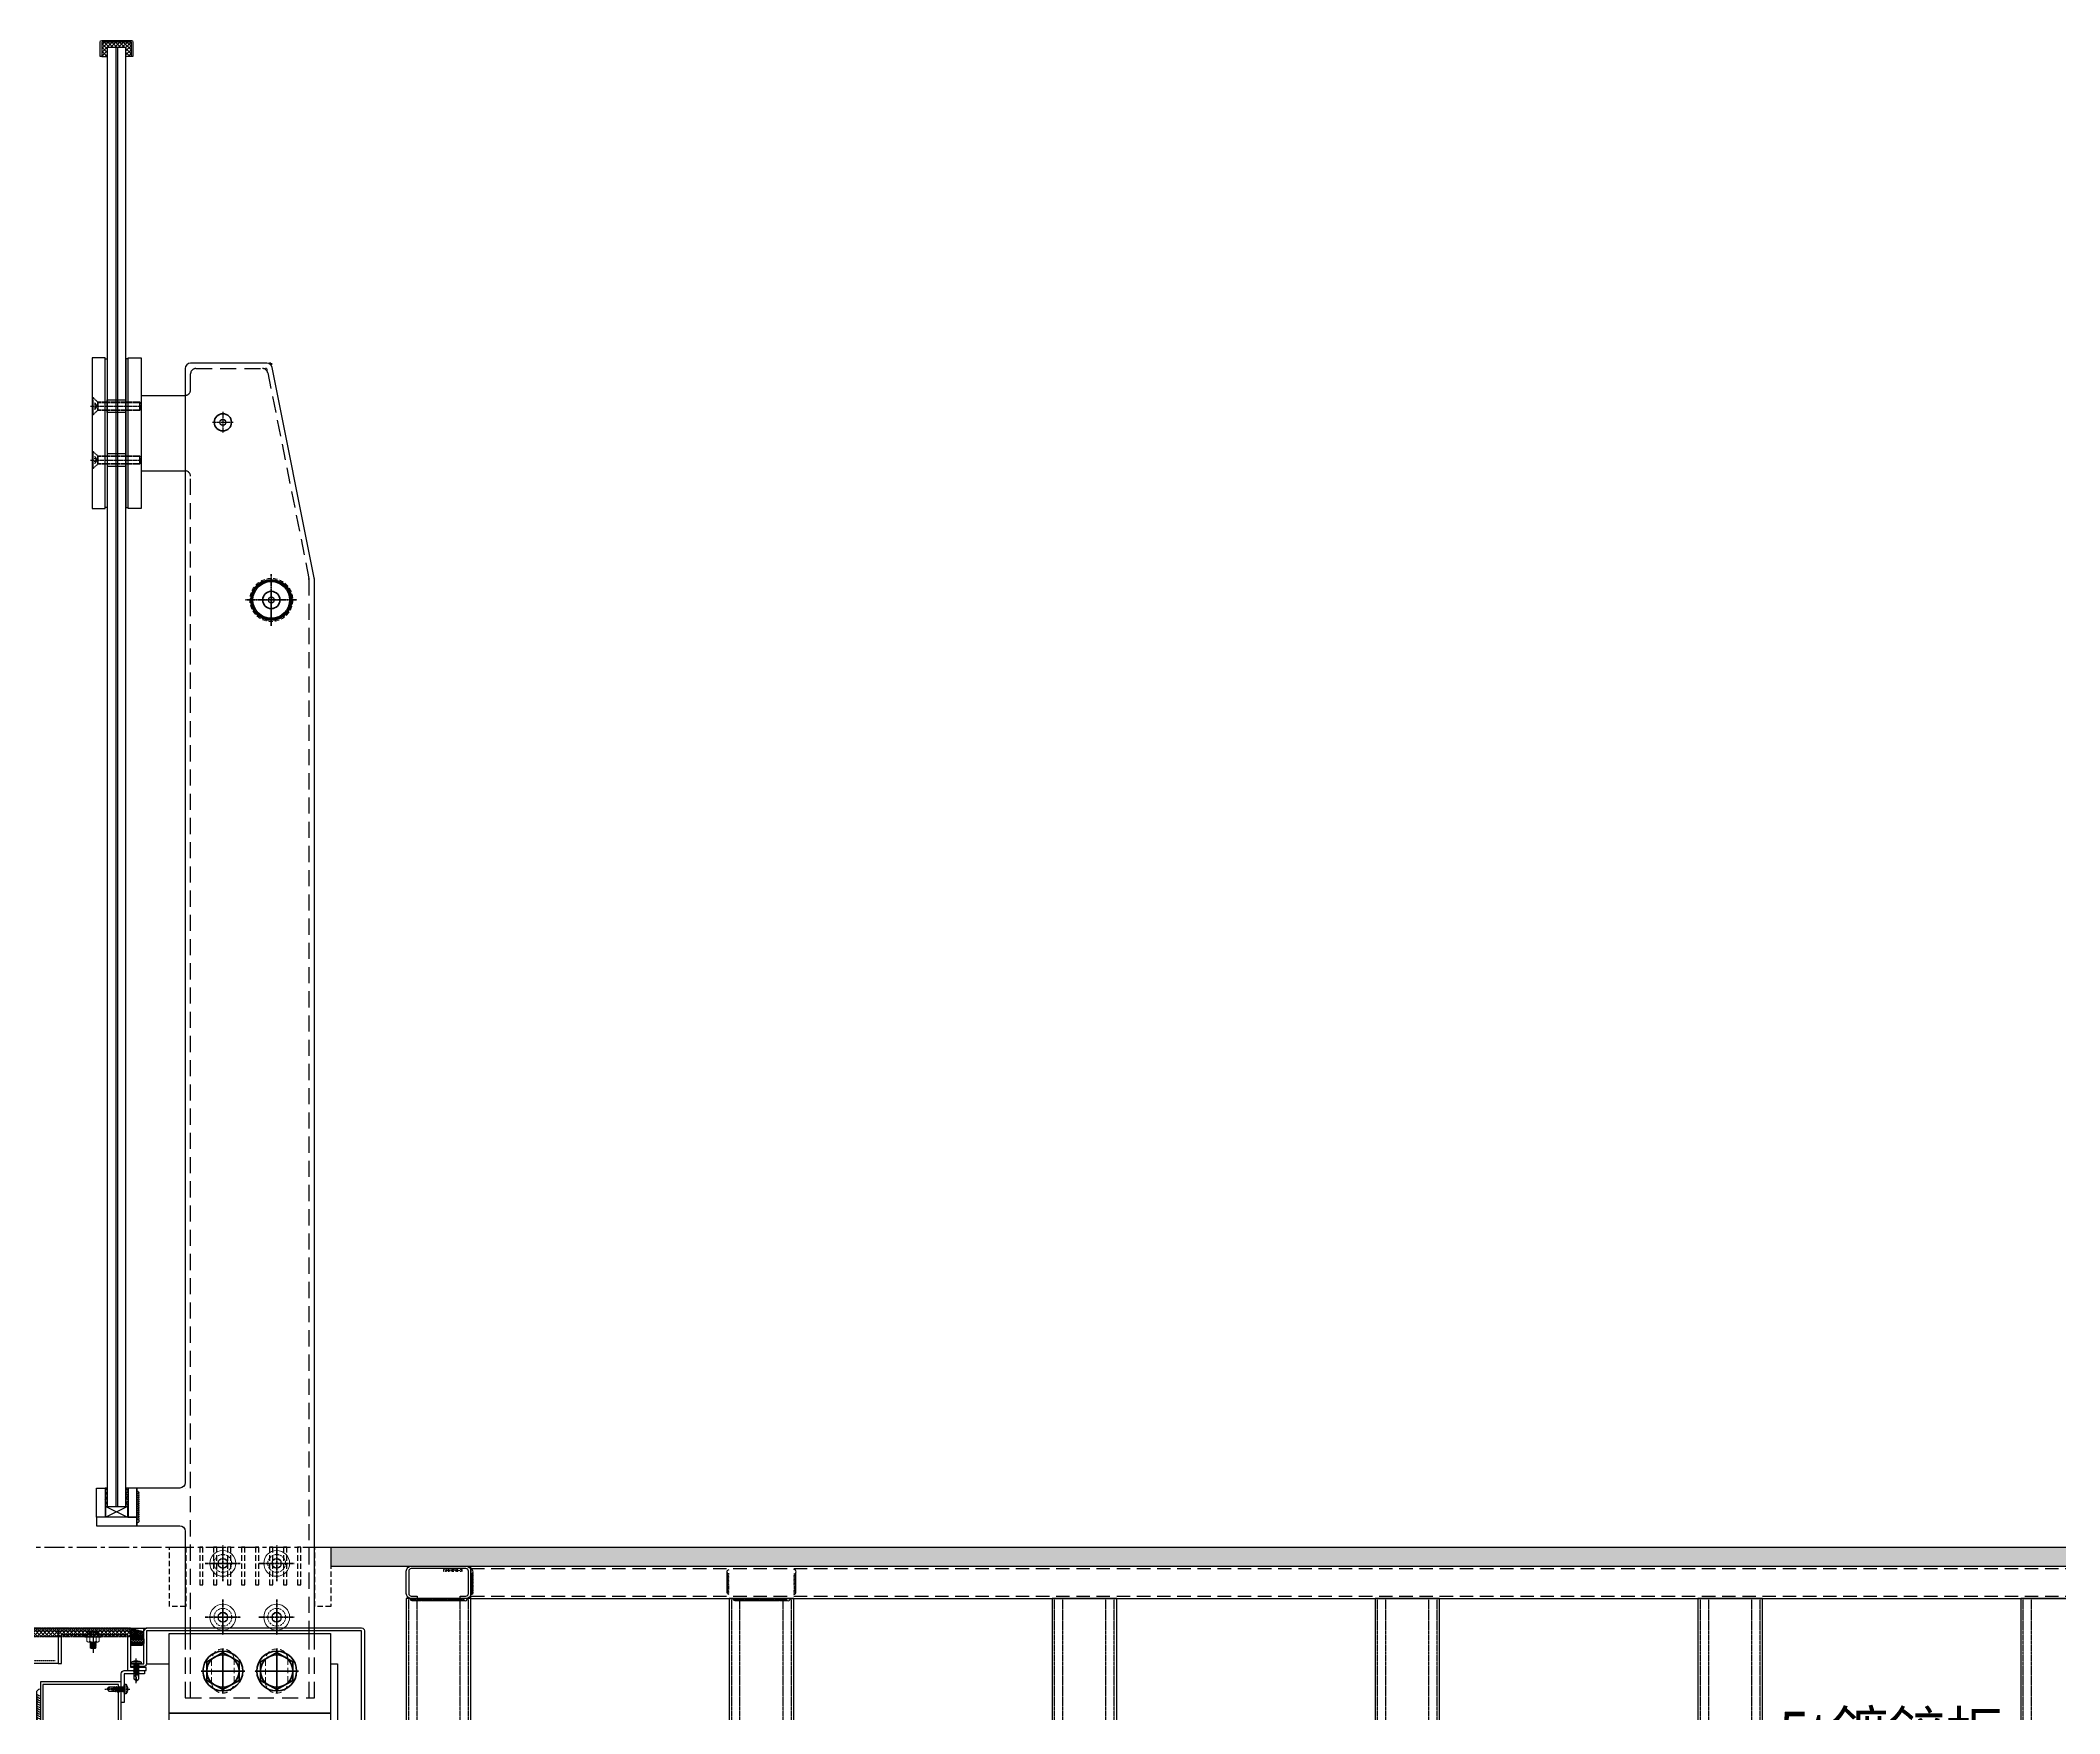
# Model space of a CAD drawing. Extents: x -3378 to 102197, y -3799 to 48702.
# Drawn here: x 55939 to 57815, y 28944 to 30498 of the extents above; entities that cross this region are included whole.
import ezdxf
from ezdxf import colors
from ezdxf.entities.mleader import LeaderData, LeaderLine
from ezdxf.math import Vec2, Vec3

# ---------------------------------------------------------------- set-up
doc = ezdxf.new("R2010")
doc.units = 0
for name, pattern in [('1', [8, 4, 4]), ('ACAD_ISO02W100', [15, 12, -3]), ('CENTER', [2, 1.25, -0.25, 0.25, -0.25]), ('CENTER2', [28.575, 19.05, -3.175, 3.175, -3.175]), ('DIVIDE', [1.25, 0.5, -0.25, 0, -0.25, 0, -0.25]), ('HIDDEN', [0.375, 0.25, -0.125]), ('Hidden 1_16_', [0.023813, 0.015875, -0.007938])]:
    doc.linetypes.add(name, pattern=pattern)
for name, color, linetype in [('##-鐵件', 1, 'Continuous'), ('11', 11, 'Continuous'), ('17矽利康187', 187, 'Continuous'), ('24WELD', 55, 'Continuous'), ('3', 3, 'Continuous'), ('4', 4, 'Continuous'), ('6', 6, 'Continuous'), ('7-GL-0', 6, 'Continuous'), ('ANGLE', 3, 'Continuous'), ('ARR', 6, 'Continuous'), ('BCM-DIM', 54, 'Continuous'), ('BCM-EXT', 2, 'Continuous'), ('BCM-SIL', 8, 'Continuous'), ('cen', 1, 'CENTER2'), ('CENTER', 4, 'CENTER'), ('D04$0$Annotation', 7, 'Continuous'), ('GM_SECT_15', 15, 'Continuous'), ('STRUCTURAL', 3, 'Continuous'), ('不鏽鋼板S.S.PANEL', 30, 'Continuous'), ('中心線 CENTER', 6, 'CENTER'), ('結構體 STRUCTURAL', 154, 'Continuous'), ('螺絲、螺栓', 4, 'Continuous'), ('金屬面材 METAL PANEL', 2, 'Continuous'), ('鐵件', 6, 'Continuous'), ('隱藏線 HIDDEN', 8, 'HIDDEN')]:
    doc.layers.add(name, color=color, linetype=linetype)
doc.layers.add('#不列印', color=250, linetype='Continuous', plot=False)
doc.layers.add('不顯示', color=254, linetype='Continuous', plot=False)
for name, color, linetype, lineweight in [('12', 3, 'Continuous', 9), ('粗实线', 7, 'Continuous', 40), ('虚线', 6, 'HIDDEN', 13), ('（粗实线0.35)', 7, '1', 40)]:
    doc.layers.add(name, color=color, linetype=linetype, lineweight=lineweight)
doc.styles.add('DIM', font='simplex.shx', dxfattribs={"bigfont": 'chineset.shx'})
doc.styles.add('MSCHESE', font='')
doc.styles.add('romans', font='romans.shx', dxfattribs={"width": 0.5, "bigfont": ' chineset.shx'})
doc.styles.get('MSCHESE').set_extended_font_data('Microsoft JhengHei')

# ---------------------------------------------------------------- blocks, each defined once
blk = doc.blocks.new('A$C19b21843')
at = {"layer": '11'}
blk.add_lwpolyline([(3.5, 4), (3, 3.5), (3.5, 3), (3, 2.5), (3.5, 2), (3, 1.5), (3.5, 1), (3.5, 0), (5, 0), (5, 15), (3.5, 15), (3.5, 14), (3, 13.5), (3.5, 13), (3, 12.5), (3.5, 12), (3, 11.5), (3.5, 11), (3, 10.5), (3.5, 10), (3, 9.5), (3.5, 9), (3, 8.5), (3.5, 8), (3, 7.5), (3.5, 7), (3, 6.5), (3.5, 6), (3, 5.5), (3.5, 5), (3, 4.5)], close=True, dxfattribs=at)
at = {"layer": '12'}
for p, q in [((5, 13.2), (9.2, 13.2)), ((9.2, 10.4), (5, 10.4)), ((9.2, 4.6), (5, 4.6)), ((9.2, 1.8), (5, 1.8)), ((10, 11.8), (10, 3.2)), ((10, 10), (10.2, 10)), ((10, 4.9), (10, 4.6)), ((10.6, 5), (10.3, 5)), ((10.5, 10.5), (10.9, 4.6)), ((10.7, 10), (11.1, 10)), ((11.5, 5), (11.1, 5)), ((11.3, 10.5), (11.8, 4.6)), ((11.6, 10), (11.9, 10)), ((12.4, 5), (12, 5)), ((12.2, 10.5), (12.6, 4.6)), ((12.5, 10), (12.8, 10)), ((13.2, 5), (12.9, 5)), ((13.1, 10.5), (13.5, 4.6)), ((13.4, 10), (13.7, 10)), ((14.1, 5), (13.8, 5)), ((14, 10.5), (14.4, 4.6)), ((14.2, 10), (14.6, 10)), ((15, 5), (14.6, 5)), ((14.8, 10.5), (15.3, 4.6))]:
    blk.add_line(p, q, dxfattribs=at)
for points in [[(10, 4.6), (10, 4.6), (10.3, 5), (10, 8.4)], [(15.1, 10), (15.5, 10), (15.5, 5.4)], [(15.5, 10), (16, 9.5), (16, 5.5), (15.5, 5)]]:
    blk.add_lwpolyline(points, dxfattribs=at)
for points in [[(10.7, 10), (10.5, 10.5), (10.2, 10), (10.6, 5), (10.9, 4.6), (11.1, 5)], [(11.6, 10), (11.3, 10.5), (11.1, 10), (11.5, 5), (11.8, 4.6), (12, 5)], [(12.5, 10), (12.2, 10.5), (11.9, 10), (12.4, 5), (12.6, 4.6), (12.9, 5)], [(13.4, 10), (13.1, 10.5), (12.8, 10), (13.2, 5), (13.5, 4.6), (13.8, 5)], [(14.2, 10), (14, 10.5), (13.7, 10), (14.1, 5), (14.4, 4.6), (14.6, 5)], [(15.1, 10), (14.8, 10.5), (14.6, 10), (15, 5), (15.3, 4.6), (15.5, 5)]]:
    blk.add_lwpolyline(points, close=True, dxfattribs=at)
for centre, radius, start, end in [((8.3, 11.8), 1.66, 300, 60), ((4.6, 7.5), 5.37, 327.686, 32.314), ((8.3, 3.2), 1.66, 300, 60)]:
    blk.add_arc(centre, radius, start, end, dxfattribs=at)
at = {"layer": '3'}
for p, q in [((0, 12), (3.3, 8.8)), ((3, 10.5), (0, 10.5)), ((0, 9.7), (3.1, 6.6)), ((0, 7.5), (3.5, 4)), ((0, 5.2), (2.7, 2.5)), ((0, 4.5), (3, 4.5)), ((0, 3), (0.5, 2.5)), ((1.8, 12.5), (3.4, 10.9))]:
    blk.add_line(p, q, dxfattribs=at)
at = {"layer": '4'}
blk.add_line((0, 7.5), (20, 7.5), dxfattribs=at)
at = {"layer": '6'}
blk.add_lwpolyline([(0, 12.5), (3, 12.5), (3.5, 12), (3, 11.5), (3.5, 11), (3, 10.5), (3.5, 10), (3, 9.5), (3.5, 9), (3, 8.5), (3.5, 8), (3, 7.5), (3.5, 7), (3, 6.5), (3.5, 6), (3, 5.5), (3.5, 5), (3, 4.5), (3.5, 4), (3, 3.5), (3.5, 3), (3, 2.5), (0, 2.5)], close=True, dxfattribs=at)
blk = doc.blocks.new('M5x16圓頭自攻')
at = {"layer": 'ARR', "color": 0, "linetype": 'CENTER', "ltscale": 0.87}
blk.add_line((18, 0), (-5.1, 0), dxfattribs=at)
at = {"layer": 'ARR', "color": 0, "linetype": 'ByBlock', "ltscale": 0.3}
for p, q in [((-1.6, -4.5), (-1.6, 4.5)), ((0.5, 2.2), (1.1, 1.9)), ((0.7, 2.1), (1.6, -2.5)), ((1.9, 1.9), (1.1, 1.9)), ((2.2, 2.5), (3.2, -2.5)), ((3.5, 1.9), (2.7, 1.9)), ((3.8, 2.5), (4.8, -2.5)), ((5.1, 1.9), (4.3, 1.9)), ((5.4, 2.5), (6.4, -2.5)), ((6.8, 1.9), (5.9, 1.9)), ((7.2, 2.5), (8.2, -2.5)), ((8.4, 1.9), (7.7, 1.9)), ((8.7, 1.9), (8, 1.9)), ((9.1, 2.5), (9.7, -0.6)), ((14.1, 2.1), (9.5, 2.1)), ((15.8, 0.1), (14.1, 2.1)), ((15.8, 0.1), (15.9, 0.1)), ((16, 0), (16, 0)), ((2.1, -1.9), (2.9, -1.9)), ((3.7, -1.9), (4.5, -1.9)), ((5.3, -1.9), (6.1, -1.9)), ((6.9, -1.9), (7.8, -1.9)), ((8.5, -2.1), (12.9, -2.1)), ((15.8, -0.1), (14.1, -2.1)), ((15.8, -0.1), (15.9, -0.1))]:
    blk.add_line(p, q, dxfattribs=at)
blk.add_lwpolyline([(-3, -0.5, 0.134476), (-1.6, -4.5), (-0.6, -4.5, 0.198912), (-0.4, -4.4), (-0.1, -4.1, 0.198912), (0, -3.9), (0, 3.9, 0.198912), (-0.1, 4.1), (-0.4, 4.4, 0.198912), (-0.6, 4.5), (-1.6, 4.5, 0.134562), (-3, 0.5), (-2.5, 0.5), (-2.5, -0.5), (-3, -0.5)], format="xyb", dxfattribs=at)
blk.add_lwpolyline([(1.1, 1.9), (2.1, -1.9), (1.8, -2.5), (1.6, -2.5), (1.3, -1.9), (0.3, 1.9), (0.5, 2.2)], dxfattribs=at)
for points in [[(3.2, -2.5), (2.9, -1.9), (1.9, 1.9), (2.2, 2.5), (2.4, 2.5), (2.7, 1.9), (3.7, -1.9), (3.4, -2.5)], [(4.8, -2.5), (4.5, -1.9), (3.5, 1.9), (3.8, 2.5), (4, 2.5), (4.3, 1.9), (5.3, -1.9), (5, -2.5)], [(6.4, -2.5), (6.1, -1.9), (5.1, 1.9), (5.4, 2.5), (5.6, 2.5), (5.9, 1.9), (6.9, -1.9), (6.6, -2.5)], [(8.2, -2.5), (7.8, -1.9), (6.8, 1.9), (7.2, 2.5), (7.3, 2.5), (7.7, 1.9), (8.7, -1.9), (8.3, -2.5)], [(9.1, 2.5), (8.7, 1.9), (9.7, -0.6), (9.5, 2.1), (9.2, 2.5)]]:
    blk.add_lwpolyline(points, close=True, dxfattribs=at)
for centre, radius, start, end in [((0.7, 3.1), 0.874, 220.3388, 257.7802), ((10.9, -0.3), 1.2, 56.152, 236.152), ((14.9, 6.9), 7.01, 241.6458, 278.008), ((15.9, 1.7), 1.82, 168.8617, 267.6865), ((15.9, 0), 0.05, 0, 90), ((1.2, -3.3), 1.44, 84.7312, 144.22), ((13.5, 4.9), 7.01, 241.6458, 274.9541), ((15.9, 0), 0.05, 270, 0)]:
    blk.add_arc(centre, radius, start, end, dxfattribs=at)
blk = doc.blocks.new('*U255')
blk.add_blockref('M5x16圓頭自攻', (0, 0))
blk = doc.blocks.new('*U209')
at = {"layer": '鐵件'}
for p, q in [((-231, 0), (2169, 0)), ((-231, -30), (-231, 0)), ((2169, -30), (2169, 0)), ((-231, -30), (2169, -30))]:
    blk.add_line(p, q, dxfattribs=at)
at = {"layer": '鐵件', "linetype": 'HIDDEN', "ltscale": 50}
for p, q in [((-231, -2.3), (2169, -2.3)), ((-231, -27.7), (2169, -27.7))]:
    blk.add_line(p, q, dxfattribs=at)
blk = doc.blocks.new('*U723')
for centre, end in [((1.1, 34), 196.3529), ((1.2, 36.5), 196.3529), ((1.3, 41.5), 196.3529), ((1.3, 39), 196.3529), ((0.1, 4), 268.1431), ((0.2, 6.5), 196.3529), ((0.3, 9), 196.3529), ((0.4, 11.5), 196.3529), ((0.5, 16.5), 196.3529), ((0.5, 14), 196.3529), ((0.6, 19), 196.3529), ((0.7, 21.5), 196.3529), ((0.8, 24), 196.3529), ((0.9, 29), 196.3529), ((0.9, 26.5), 196.3529), ((1, 31.5), 196.3529)]:
    blk.add_arc(centre, 4, 88.1431, end)
blk = doc.blocks.new('*U724')
for centre, end in [((2.3, 71.5), 196.3529), ((2.4, 74), 196.3529), ((2.5, 76.5), 196.3529), ((2.6, 81.5), 196.3529), ((2.6, 79), 196.3529), ((2.7, 84), 196.3529), ((2.8, 86.5), 196.3529), ((2.9, 89), 196.3529), ((3, 94), 196.3529), ((3, 91.5), 196.3529), ((3.1, 96.4), 196.3529), ((3.2, 98.9), 196.3529), ((3.3, 101.4), 196.3529), ((1.1, 34), 196.3529), ((1.2, 36.5), 196.3529), ((1.3, 41.5), 196.3529), ((1.3, 39), 196.3529), ((1.4, 44), 196.3529), ((1.5, 46.5), 196.3529), ((1.6, 49), 196.3529), ((1.7, 54), 196.3529), ((1.7, 51.5), 196.3529), ((1.8, 56.5), 196.3529), ((1.9, 59), 196.3529), ((2, 61.5), 196.3529), ((2.1, 64), 196.3529), ((2.2, 69), 196.3529), ((2.2, 66.5), 196.3529), ((0.1, 4), 268.1431), ((0.2, 6.5), 196.3529), ((0.3, 9), 196.3529), ((0.4, 11.5), 196.3529), ((0.5, 16.5), 196.3529), ((0.5, 14), 196.3529), ((0.6, 19), 196.3529), ((0.7, 21.5), 196.3529), ((0.8, 24), 196.3529), ((0.9, 29), 196.3529), ((0.9, 26.5), 196.3529), ((1, 31.5), 196.3529)]:
    blk.add_arc(centre, 4, 88.1431, end)
blk = doc.blocks.new('*U725')
for centre, end in [((2.3, 71.5), 196.3529), ((2.4, 74), 196.3529), ((2.5, 76.5), 196.3529), ((2.6, 81.5), 196.3529), ((2.6, 79), 196.3529), ((2.7, 84), 196.3529), ((2.8, 86.5), 196.3529), ((2.9, 89), 196.3529), ((3, 94), 196.3529), ((3, 91.5), 196.3529), ((3.1, 96.4), 196.3529), ((3.2, 98.9), 196.3529), ((3.3, 101.4), 196.3529), ((1.1, 34), 196.3529), ((1.2, 36.5), 196.3529), ((1.3, 41.5), 196.3529), ((1.3, 39), 196.3529), ((1.4, 44), 196.3529), ((1.5, 46.5), 196.3529), ((1.6, 49), 196.3529), ((1.7, 54), 196.3529), ((1.7, 51.5), 196.3529), ((1.8, 56.5), 196.3529), ((1.9, 59), 196.3529), ((2, 61.5), 196.3529), ((2.1, 64), 196.3529), ((2.2, 69), 196.3529), ((2.2, 66.5), 196.3529), ((0.1, 4), 268.1431), ((0.2, 6.5), 196.3529), ((0.3, 9), 196.3529), ((0.4, 11.5), 196.3529), ((0.5, 16.5), 196.3529), ((0.5, 14), 196.3529), ((0.6, 19), 196.3529), ((0.7, 21.5), 196.3529), ((0.8, 24), 196.3529), ((0.9, 29), 196.3529), ((0.9, 26.5), 196.3529), ((1, 31.5), 196.3529)]:
    blk.add_arc(centre, 4, 88.1431, end)
blk = doc.blocks.new('*U726')
for centre, end in [((1.1, 34), 196.3529), ((1.2, 36.5), 196.3529), ((1.3, 41.5), 196.3529), ((1.3, 39), 196.3529), ((0.1, 4), 268.1431), ((0.2, 6.5), 196.3529), ((0.3, 9), 196.3529), ((0.4, 11.5), 196.3529), ((0.5, 16.5), 196.3529), ((0.5, 14), 196.3529), ((0.6, 19), 196.3529), ((0.7, 21.5), 196.3529), ((0.8, 24), 196.3529), ((0.9, 29), 196.3529), ((0.9, 26.5), 196.3529), ((1, 31.5), 196.3529)]:
    blk.add_arc(centre, 4, 88.1431, end)
blk = doc.blocks.new('*U716')
for centre, end in [((2.3, 71.5), 196.3529), ((2.4, 74), 196.3529), ((2.5, 76.5), 196.3529), ((2.6, 81.5), 196.3529), ((2.6, 79), 196.3529), ((2.7, 84), 196.3529), ((2.8, 86.5), 196.3529), ((2.9, 89), 196.3529), ((3, 94), 196.3529), ((3, 91.5), 196.3529), ((3.1, 96.4), 196.3529), ((3.2, 98.9), 196.3529), ((3.3, 101.4), 196.3529), ((1.1, 34), 196.3529), ((1.2, 36.5), 196.3529), ((1.3, 41.5), 196.3529), ((1.3, 39), 196.3529), ((1.4, 44), 196.3529), ((1.5, 46.5), 196.3529), ((1.6, 49), 196.3529), ((1.7, 54), 196.3529), ((1.7, 51.5), 196.3529), ((1.8, 56.5), 196.3529), ((1.9, 59), 196.3529), ((2, 61.5), 196.3529), ((2.1, 64), 196.3529), ((2.2, 69), 196.3529), ((2.2, 66.5), 196.3529), ((0.1, 4), 268.1431), ((0.2, 6.5), 196.3529), ((0.3, 9), 196.3529), ((0.4, 11.5), 196.3529), ((0.5, 16.5), 196.3529), ((0.5, 14), 196.3529), ((0.6, 19), 196.3529), ((0.7, 21.5), 196.3529), ((0.8, 24), 196.3529), ((0.9, 29), 196.3529), ((0.9, 26.5), 196.3529), ((1, 31.5), 196.3529)]:
    blk.add_arc(centre, 4, 88.1431, end)
blk = doc.blocks.new('*U717')
for centre, end in [((2.3, 71.5), 196.3529), ((2.4, 74), 196.3529), ((2.5, 76.5), 196.3529), ((2.6, 81.5), 196.3529), ((2.6, 79), 196.3529), ((2.7, 84), 196.3529), ((2.8, 86.5), 196.3529), ((2.9, 89), 196.3529), ((3, 94), 196.3529), ((3, 91.5), 196.3529), ((3.1, 96.4), 196.3529), ((3.2, 98.9), 196.3529), ((3.3, 101.4), 196.3529), ((1.1, 34), 196.3529), ((1.2, 36.5), 196.3529), ((1.3, 41.5), 196.3529), ((1.3, 39), 196.3529), ((1.4, 44), 196.3529), ((1.5, 46.5), 196.3529), ((1.6, 49), 196.3529), ((1.7, 54), 196.3529), ((1.7, 51.5), 196.3529), ((1.8, 56.5), 196.3529), ((1.9, 59), 196.3529), ((2, 61.5), 196.3529), ((2.1, 64), 196.3529), ((2.2, 69), 196.3529), ((2.2, 66.5), 196.3529), ((0.1, 4), 268.1431), ((0.2, 6.5), 196.3529), ((0.3, 9), 196.3529), ((0.4, 11.5), 196.3529), ((0.5, 16.5), 196.3529), ((0.5, 14), 196.3529), ((0.6, 19), 196.3529), ((0.7, 21.5), 196.3529), ((0.8, 24), 196.3529), ((0.9, 29), 196.3529), ((0.9, 26.5), 196.3529), ((1, 31.5), 196.3529)]:
    blk.add_arc(centre, 4, 88.1431, end)
blk = doc.blocks.new('St-LC-60x30x10x2_3')
at = {"layer": 'STRUCTURAL', "color": 0, "linetype": 'ByBlock', "lineweight": -2}
blk.add_lwpolyline([(14.8, 38.4), (14.8, 36.1), (9.4, 36.1, 0.414214), (7.1, 33.8), (7.1, 13, 0.414214), (9.4, 10.7), (60.2, 10.7, 0.414214), (62.5, 13), (62.5, 33.8, 0.414214), (60.2, 36.1), (54.8, 36.1), (54.8, 38.4), (60.2, 38.4, -0.414214), (64.8, 33.8), (64.8, 13, -0.414214), (60.2, 8.4), (9.4, 8.4, -0.414214), (4.8, 13), (4.8, 33.8, -0.414214), (9.4, 38.4)], format="xyb", close=True, dxfattribs=at)
at = {"layer": 'Defpoints', "color": 0, "linetype": 'ByBlock', "lineweight": -2, "style": 'romans', "width": 0.6}
blk.add_text('LC-60x30x10x2.3', height=2, rotation=360, dxfattribs=at).set_placement((12.6, 11.4))
blk = doc.blocks.new('*U727')
for centre, end in [((1.1, 34), 196.3529), ((1.2, 36.5), 196.3529), ((1.3, 41.5), 196.3529), ((1.3, 39), 196.3529), ((0.1, 4), 268.1431), ((0.2, 6.5), 196.3529), ((0.3, 9), 196.3529), ((0.4, 11.5), 196.3529), ((0.5, 16.5), 196.3529), ((0.5, 14), 196.3529), ((0.6, 19), 196.3529), ((0.7, 21.5), 196.3529), ((0.8, 24), 196.3529), ((0.9, 29), 196.3529), ((0.9, 26.5), 196.3529), ((1, 31.5), 196.3529)]:
    blk.add_arc(centre, 4, 88.1431, end)
blk = doc.blocks.new('*U728')
for centre, end in [((2.3, 71.5), 196.3529), ((2.4, 74), 196.3529), ((2.5, 76.5), 196.3529), ((2.6, 81.5), 196.3529), ((2.6, 79), 196.3529), ((2.7, 84), 196.3529), ((2.8, 86.5), 196.3529), ((2.9, 89), 196.3529), ((3, 94), 196.3529), ((3, 91.5), 196.3529), ((3.1, 96.4), 196.3529), ((3.2, 98.9), 196.3529), ((3.3, 101.4), 196.3529), ((1.1, 34), 196.3529), ((1.2, 36.5), 196.3529), ((1.3, 41.5), 196.3529), ((1.3, 39), 196.3529), ((1.4, 44), 196.3529), ((1.5, 46.5), 196.3529), ((1.6, 49), 196.3529), ((1.7, 54), 196.3529), ((1.7, 51.5), 196.3529), ((1.8, 56.5), 196.3529), ((1.9, 59), 196.3529), ((2, 61.5), 196.3529), ((2.1, 64), 196.3529), ((2.2, 69), 196.3529), ((2.2, 66.5), 196.3529), ((0.1, 4), 268.1431), ((0.2, 6.5), 196.3529), ((0.3, 9), 196.3529), ((0.4, 11.5), 196.3529), ((0.5, 16.5), 196.3529), ((0.5, 14), 196.3529), ((0.6, 19), 196.3529), ((0.7, 21.5), 196.3529), ((0.8, 24), 196.3529), ((0.9, 29), 196.3529), ((0.9, 26.5), 196.3529), ((1, 31.5), 196.3529)]:
    blk.add_arc(centre, 4, 88.1431, end)
blk = doc.blocks.new('*U729')
for centre, end in [((1.1, 34), 196.3529), ((1.2, 36.5), 196.3529), ((1.3, 41.5), 196.3529), ((1.3, 39), 196.3529), ((0.1, 4), 268.1431), ((0.2, 6.5), 196.3529), ((0.3, 9), 196.3529), ((0.4, 11.5), 196.3529), ((0.5, 16.5), 196.3529), ((0.5, 14), 196.3529), ((0.6, 19), 196.3529), ((0.7, 21.5), 196.3529), ((0.8, 24), 196.3529), ((0.9, 29), 196.3529), ((0.9, 26.5), 196.3529), ((1, 31.5), 196.3529)]:
    blk.add_arc(centre, 4, 88.1431, end)
blk = doc.blocks.new('*U730')
at = {"layer": '##-鐵件', "color": 1}
blk.add_lwpolyline([(1692.3, 30), (1489.8, 30), (1489.8, -30), (1692.3, -30)], close=True, dxfattribs=at)
at = {"color": 251, "linetype": 'Hidden 1_16_', "ltscale": 5}
for p, q in [((1692.3, 27.7), (1489.8, 27.7)), ((1692.3, 20), (1489.8, 20)), ((1692.3, -20), (1489.8, -20)), ((1692.3, -27.7), (1489.8, -27.7))]:
    blk.add_line(p, q, dxfattribs=at)
at = {"layer": '#不列印', "rotation": 90}
blk.add_blockref('St-LC-60x30x10x2_3', (1700.6, -34.8), dxfattribs=at)
blk = doc.blocks.new('*U240')
at = {"layer": '鐵件', "rotation": 270}
blk.add_blockref('*U730', (0, 1591), dxfattribs=at)
blk = doc.blocks.new('*U241')
at = {"color": 0, "linetype": 'ByBlock', "lineweight": -2}
for p in [(0, 0), (300, 0), (600, 0), (900, 0), (1200, 0), (1500, 0), (1800, 0), (2100, 0), (2400, 0)]:
    blk.add_blockref('*U240', p, dxfattribs=at)
blk = doc.blocks.new('*U731')
for centre, end in [((2.3, 71.5), 196.3529), ((2.4, 74), 196.3529), ((2.5, 76.5), 196.3529), ((2.6, 81.5), 196.3529), ((2.6, 79), 196.3529), ((2.7, 84), 196.3529), ((2.8, 86.5), 196.3529), ((2.9, 89), 196.3529), ((3, 94), 196.3529), ((3, 91.5), 196.3529), ((3.1, 96.4), 196.3529), ((3.2, 98.9), 196.3529), ((3.3, 101.4), 196.3529), ((1.1, 34), 196.3529), ((1.2, 36.5), 196.3529), ((1.3, 41.5), 196.3529), ((1.3, 39), 196.3529), ((1.4, 44), 196.3529), ((1.5, 46.5), 196.3529), ((1.6, 49), 196.3529), ((1.7, 54), 196.3529), ((1.7, 51.5), 196.3529), ((1.8, 56.5), 196.3529), ((1.9, 59), 196.3529), ((2, 61.5), 196.3529), ((2.1, 64), 196.3529), ((2.2, 69), 196.3529), ((2.2, 66.5), 196.3529), ((0.1, 4), 268.1431), ((0.2, 6.5), 196.3529), ((0.3, 9), 196.3529), ((0.4, 11.5), 196.3529), ((0.5, 16.5), 196.3529), ((0.5, 14), 196.3529), ((0.6, 19), 196.3529), ((0.7, 21.5), 196.3529), ((0.8, 24), 196.3529), ((0.9, 29), 196.3529), ((0.9, 26.5), 196.3529), ((1, 31.5), 196.3529)]:
    blk.add_arc(centre, 4, 88.1431, end)
blk = doc.blocks.new('*U242')
at = {"layer": '24WELD', "xscale": -0.5062500000000003, "yscale": 0.5062500000000004, "zscale": 0.5062500000000004, "rotation": 88.14306280164571}
blk.add_blockref('*U731', (26.7, -1), dxfattribs=at)
blk = doc.blocks.new('*U243')
at = {"color": 0, "linetype": 'ByBlock', "lineweight": -2}
for p in [(0, 0), (300, 0), (600, 0), (900, 0), (1200, 0), (1500, 0), (1800, 0)]:
    blk.add_blockref('*U242', p, dxfattribs=at)
blk = doc.blocks.new('陽台地板')
at = {"layer": '結構體 STRUCTURAL'}
h = blk.add_hatch(dxfattribs=at)
h.set_pattern_fill('AR-HBONE', color=256, scale=0.1)
h.set_pattern_definition([(45, (-52753.211, -90985.298), (0, 14.3684098), [30.48, -10.16]), (135, (-52746.026, -90978.114), (1e-15, 14.3684098), [30.48, -10.16])])
h.paths.add_polyline_path([(0, 0), (0, -17.5), (2542.5, -17.5), (2542.5, 0)])
blk.add_lwpolyline([(0, 0), (0, -17.5), (2542.5, -17.5), (2542.5, 0)], close=True, dxfattribs=at)
for name, p in [('*U241', (100, -148.7, 0)), ('*U243', (400.2, -249, 0))]:
    blk.add_blockref(name, p)
at = {"layer": '24WELD'}
for name, p, xscale, yscale, zscale, rotation in [('*U723', (130, -20.7, 0), 0.5062500000000004, 0.5062500000000004, 0.5062500000000004, 181.8569371983544), ('*U729', (370, -20.7, 0), -0.5062500000000004, 0.5062500000000004, 0.5062500000000004, 178.1430628016457), ('*U727', (430, -20.7, 0), 0.5062500000000004, 0.5062500000000004, 0.5062500000000004, 181.8569371983544), ('*U726', (2470, -20.7, 0), -0.5062500000000004, 0.5062500000000004, 0.5062500000000004, 178.1430628016457), ('*U724', (126.8, -47.5, 0), 0.5062500000000004, 0.5062500000000004, 0.5062500000000004, 91.85693719835433), ('*U728', (426.8, -47.5, 0), 0.5062500000000001, 0.5062500000000001, 0.5062500000000001, 91.85693719835433), ('*U716', (2473.2, -47.5, 0), -0.5062500000000002, 0.5062500000000003, 0.5062500000000003, 268.1430628016457), ('*U725', (126.8, -250, 0), -0.5062500000000003, 0.5062500000000004, 0.5062500000000004, 88.14306280164571), ('*U717', (2473.2, -250, 0), 0.5062500000000003, 0.5062500000000003, 0.5062500000000003, 271.8569371983543)]:
    blk.add_blockref(name, p, dxfattribs=dict(at, xscale=xscale, yscale=yscale, zscale=zscale, rotation=rotation))
at = {"layer": '螺絲、螺栓'}
blk.add_blockref('*U209', (361, -17.5, 0), dxfattribs=at)
at = {"layer": '鐵件', "rotation": 180}
blk.add_blockref('St-LC-60x30x10x2_3', (134.8, -9.1, 0), dxfattribs=at)
blk = doc.blocks.new('*U536')
for centre, end in [((-69, 2.2), 286.3529), ((-66.5, 2.2), 286.3529), ((-64, 2.1), 286.3529), ((-61.5, 2), 286.3529), ((-59, 1.9), 286.3529), ((-56.5, 1.8), 286.3529), ((-54, 1.7), 286.3529), ((-51.5, 1.7), 286.3529), ((-49, 1.6), 286.3529), ((-46.5, 1.5), 286.3529), ((-44, 1.4), 286.3529), ((-41.5, 1.3), 286.3529), ((-39, 1.3), 286.3529), ((-36.5, 1.2), 286.3529), ((-34, 1.1), 286.3529), ((-31.5, 1), 286.3529), ((-29, 0.9), 286.3529), ((-26.5, 0.9), 286.3529), ((-24, 0.8), 286.3529), ((-21.5, 0.7), 286.3529), ((-19, 0.6), 286.3529), ((-16.5, 0.5), 286.3529), ((-14, 0.5), 286.3529), ((-11.5, 0.4), 286.3529), ((-9, 0.3), 286.3529), ((-6.5, 0.2), 286.3529), ((-4, 0.1), 358.1431)]:
    blk.add_arc(centre, 4, 178.1431, end)
blk = doc.blocks.new('75x75x2.3t')
at = {"layer": 'GM_SECT_15'}
for points in [[(0, -75), (75, -75), (75, 0), (0, 0)], [(2.3, -72.7), (72.7, -72.7), (72.7, -2.3), (2.3, -2.3)]]:
    blk.add_lwpolyline(points, close=True, dxfattribs=at)
at = {"layer": '不顯示', "linetype": 'Continuous', "insert": (21.8, -38.5), "char_height": 3.5, "attachment_point": 1, "style": 'DIM'}
blk.add_mtext_dynamic_manual_height_columns('75x75x2.3t', width=3.486, gutter_width=17.5, heights=[0], dxfattribs=at)
blk = doc.blocks.new('M8对拧螺钉CF1')
at = {"color": 7, "lineweight": 9, "flags": 128}
blk.add_lwpolyline([(-2.5, -1.4), (0, -2.9), (2.5, -1.4), (2.5, 1.4), (0, 2.9), (-2.5, 1.4)], close=True, dxfattribs=at)
at = {"color": 7, "lineweight": 9}
blk.add_circle((0, 0), 2.89, dxfattribs=at)
at = {"layer": 'cen', "color": 1, "linetype": 'CENTER', "ltscale": 0.5}
for p, q in [((-9.7, 0), (9.7, 0)), ((0, 9.7), (0, -9.7))]:
    blk.add_line(p, q, dxfattribs=at)
at = {"layer": '（粗实线0.35)'}
blk.add_circle((0, 0), 8, dxfattribs=at)
blk = doc.blocks.new('*U219')
at = {"layer": 'D04$0$Annotation', "color": 8}
for centre, end in [((4, 0), 180), ((8, 0), 120), ((12, 0), 120), ((16, 0), 120), ((20, 0), 120), ((24, 0), 120), ((28, 0), 120), ((32, 0), 120), ((36, 0), 120), ((40, 0), 120), ((44, 0), 120), ((48, 0), 120), ((52, 0), 120), ((56, 0), 120)]:
    blk.add_arc(centre, 4, 0, end, dxfattribs=at)
blk = doc.blocks.new('*U292')
at = {"color": 6, "linetype": 'ACAD_ISO02W100', "lineweight": 9, "ltscale": 0.12}
for p, q in [((0, 8), (1, 8)), ((0, -8), (0, 8)), ((0, 2.9), (3, 2.9)), ((0, 1.4), (3, 1.4)), ((1, -8), (1, 8)), ((1, 8), (5, 4)), ((3, 2.9), (4.7, 0)), ((3, -2.9), (4.7, 0)), ((5, 4), (44.2, 4)), ((5, 4), (5, -4)), ((5, 4), (5.7, 3.2)), ((5, 3.2), (45, 3.2)), ((5.7, -4), (5.7, 4)), ((44.2, 4), (45, 3.2)), ((44.2, -4), (44.2, 4)), ((45, 3.2), (45, -3.3)), ((0, -1.5), (3, -1.5)), ((0, -2.9), (3, -2.9)), ((0, -8), (1, -8)), ((1, -8), (5, -4)), ((5, -3.3), (45, -3.3)), ((5, -4), (5.7, -3.3)), ((5, -4), (44.2, -4)), ((44.2, -4), (45, -3.3))]:
    blk.add_line(p, q, dxfattribs=at)
for centre, radius, start, end in [((1.9, 2.2), 1.32, 326.6933, 33.3067), ((1.3, 0), 2.26, 320.1408, 39.8592), ((1.9, -2.2), 1.32, 326.6933, 33.3067)]:
    blk.add_arc(centre, radius, start, end, dxfattribs=at)
at = {"layer": 'CENTER', "color": 1, "linetype": 'CENTER', "ltscale": 0.5}
blk.add_line((-1.6, 0), (46.4, 0), dxfattribs=at)
blk = doc.blocks.new('*U293')
at = {"color": 6, "linetype": 'ACAD_ISO02W100', "lineweight": 9, "ltscale": 0.12}
for p, q in [((0, 8), (1, 8)), ((0, -8), (0, 8)), ((0, 2.9), (3, 2.9)), ((0, 1.4), (3, 1.4)), ((1, -8), (1, 8)), ((1, 8), (5, 4)), ((3, 2.9), (4.7, 0)), ((3, -2.9), (4.7, 0)), ((5, 4), (44.2, 4)), ((5, 4), (5, -4)), ((5, 4), (5.7, 3.2)), ((5, 3.2), (45, 3.2)), ((5.7, -4), (5.7, 4)), ((44.2, 4), (45, 3.2)), ((44.2, -4), (44.2, 4)), ((45, 3.2), (45, -3.3)), ((0, -1.5), (3, -1.5)), ((0, -2.9), (3, -2.9)), ((0, -8), (1, -8)), ((1, -8), (5, -4)), ((5, -3.3), (45, -3.3)), ((5, -4), (5.7, -3.3)), ((5, -4), (44.2, -4)), ((44.2, -4), (45, -3.3))]:
    blk.add_line(p, q, dxfattribs=at)
for centre, radius, start, end in [((1.9, 2.2), 1.32, 326.6933, 33.3067), ((1.3, 0), 2.26, 320.1408, 39.8592), ((1.9, -2.2), 1.32, 326.6933, 33.3067)]:
    blk.add_arc(centre, radius, start, end, dxfattribs=at)
at = {"layer": 'CENTER', "color": 1, "linetype": 'CENTER', "ltscale": 0.5}
blk.add_line((-1.6, 0), (46.4, 0), dxfattribs=at)
blk = doc.blocks.new('*U800')
at = {"color": 1, "linetype": 'CENTER', "ltscale": 0.3}
for p, q in [((0, -20.3), (0, 20.3)), ((20.3, 0), (-20.3, 0))]:
    blk.add_line(p, q, dxfattribs=at)
blk.add_lwpolyline([(0, 17.3), (15, 8.7), (15, -8.7), (0, -17.3), (-15, -8.7), (-15, 8.7)], close=True)
blk.add_circle((0, 0), 15)
at = {"layer": '粗实线'}
blk.add_circle((0, 0), 18.5, dxfattribs=at)
at = {"layer": '虚线', "ltscale": 21}
blk.add_lwpolyline([(-10.5, 10), (-10.5, -10, 1), (10.5, -10), (10.5, 10, 1)], format="xyb", close=True, dxfattribs=at)
blk = doc.blocks.new('*U799')
at = {"layer": '粗实线', "color": 0, "linetype": 'ByBlock', "lineweight": -2}
for p in [(0, 0), (50, 0)]:
    blk.add_blockref('*U800', p, dxfattribs=at)
blk = doc.blocks.new('M12CF')
at = {"color": 1, "linetype": 'CENTER', "lineweight": -2, "ltscale": 0.5}
for p, q in [((-16.5, 0), (16.5, 0)), ((0, 16.5), (0, -16.5))]:
    blk.add_line(p, q, dxfattribs=at)
at = {"color": 7, "lineweight": 9, "flags": 128}
blk.add_lwpolyline([(-4, -2.3), (0, -4.6), (4, -2.3), (4, 2.3), (0, 4.6), (-4, 2.3)], close=True, dxfattribs=at)
at = {"color": 7, "lineweight": 9}
for radius in [12, 4.62]:
    blk.add_circle((0, 0), radius, dxfattribs=at)

msp = doc.modelspace()

# ---------------------------------------------------------------- hatches: boundary and pattern name
at = {"layer": '17矽利康187'}
h = msp.add_hatch(dxfattribs=at)
h.set_pattern_fill('ANSI37', color=256, scale=25.4)
h.set_pattern_definition([(45, (61350.186, -1027165.5828), (-2.24506403, 2.24506403), []), (135, (61350.186, -1027165.5828), (-2.24506403, -2.24506403), [])])
h.paths.add_polyline_path([(56000.659, 29153.178), (55998.679, 29153.178), (55998.679, 29136.178), (56000.659, 29136.178), (56000.659, 29139.978)])
h.paths.add_polyline_path([(56020.179, 29153.178), (56018.179, 29153.178), (56018.179, 29139.978), (56018.179, 29136.178), (56020.179, 29136.178)])
at = {"layer": 'BCM-DIM', "linetype": 'Continuous'}
h = msp.add_hatch(dxfattribs=at)
h.set_pattern_fill('ANSI37', color=256, scale=20)
h.set_pattern_definition([(45, (-915.2268, -1049395.415), (-1.767766953, 1.767766953), []), (135, (-915.2268, -1049395.415), (-1.767766953, -1.767766953), [])])
h.paths.add_polyline_path([(56018.179, 30482.978), (56023.179, 30482.978), (56023.179, 30496.478), (55995.659, 30496.478), (55995.659, 30482.978), (56000.659, 30482.978), (56000.659, 30491.478), (56018.179, 30491.478)])
at = {"layer": 'BCM-SIL'}
h = msp.add_hatch(dxfattribs=at)
h.set_pattern_fill('ANSI37', color=256, scale=20, angle=-180)
h.set_pattern_definition([(225, (-32109.5868, -987634.3894), (1.767766953, -1.767766953), []), (315, (-32109.5868, -987634.3894), (1.767766953, 1.767766953), [])])
h.paths.add_polyline_path([(56022.621, 29014.979), (55844.52, 29014.979), (55851.111, 29023.181), (56022.621, 29023.181)])
h = msp.add_hatch(dxfattribs=at)
h.set_pattern_fill('ANSI37', color=256, scale=10, angle=-180)
h.set_pattern_definition([(225, (-32109.5868, -987634.3894), (0.8838834765, -0.8838834765), []), (315, (-32109.5868, -987634.3894), (0.8838834765, 0.8838834765), [])])
edge = h.paths.add_edge_path()
edge.add_arc((56037.621, 29019.954), 3, 102.932017, 180, ccw=False)
edge.add_arc((56106.121, 32625.516), 3603.302, 268.672145, 268.900035, ccw=False)
edge.add_line((56022.621, 29023.181), (56022.621, 29020.181))
edge.add_line((56022.621, 29020.181), (56022.621, 29014.979))
edge.add_line((56022.621, 29014.979), (56034.621, 29014.979))
edge.add_line((56034.621, 29014.979), (56034.621, 29019.954))
h = msp.add_hatch(dxfattribs=at)
h.set_pattern_fill('DOTS', color=256, scale=20, angle=-90, style=0)
h.set_pattern_definition([(90, (50572.4905, -7334.5445), (1.25, 0.625), [0, -1.25])])
edge = h.paths.add_edge_path()
edge.add_arc((56032.621, 29008.994), 2, 270, 360)
edge.add_line((56034.621, 29008.994), (56034.621, 29012.979))
edge.add_arc((56032.621, 29012.979), 2, 0, 90)
edge.add_line((56032.621, 29014.979), (56024.255, 29014.979))
edge.add_arc((56024.255, 29012.979), 2, 90, 180)
edge.add_line((56022.255, 29012.979), (56022.255, 29008.994))
edge.add_arc((56024.255, 29008.994), 2, 180, 270)
edge.add_line((56024.255, 29006.994), (56032.621, 29006.994))

# ---------------------------------------------------------------- linework, layer by layer
at = {"layer": '17矽利康187', "elevation": 0}
for points in [[(56000.659, 29153.178), (55998.679, 29153.178), (55998.679, 29136.178), (56000.659, 29136.178), (56000.659, 29140.178)], [(56020.179, 29153.178), (56018.179, 29153.178), (56018.179, 29136.178), (56018.179, 29136.178), (56020.179, 29136.178)]]:
    msp.add_lwpolyline(points, close=True, dxfattribs=at)
at = {"layer": '17矽利康187', "color": 254, "elevation": 0}
msp.add_lwpolyline([(55999.429, 29136.178), (56019.429, 29136.178), (56019.429, 29126.178), (55999.429, 29126.178)], close=True, dxfattribs=at)
for points in [[(55999.429, 29136.178), (56019.429, 29126.178)], [(56019.429, 29136.178), (55999.429, 29126.178)]]:
    msp.add_lwpolyline(points, dxfattribs=at)
at = {"layer": '7-GL-0'}
for p, q in [((56008.659, 30491.478, 0), (56008.659, 29336.058, 0)), ((56010.179, 30491.478, 0), (56010.179, 29336.058, 0)), ((56008.659, 29336.058, 0), (56008.659, 29136.178, 0)), ((56010.179, 29336.058, 0), (56010.179, 29136.178, 0))]:
    msp.add_line(p, q, dxfattribs=at)
at = {"layer": '7-GL-0', "elevation": 0}
for points in [[(56018.179, 29336.058), (56018.179, 30491.478), (56000.659, 30491.478), (56000.659, 29336.058)], [(56000.659, 29336.058), (56000.659, 29136.178), (56018.179, 29136.178), (56018.179, 29336.058)]]:
    msp.add_lwpolyline(points, dxfattribs=at)
at = {"layer": 'ANGLE', "elevation": 0}
msp.add_lwpolyline([(55995.659, 30482.978), (55994.159, 30482.978), (55994.159, 30496.478, -0.41421356), (55995.659, 30497.978), (56023.179, 30497.978, -0.41421356), (56024.679, 30496.478), (56024.679, 30482.978), (56023.179, 30482.978), (56023.179, 30496.478), (55995.659, 30496.478)], format="xyb", close=True, dxfattribs=at)
at = {"layer": 'BCM-DIM', "linetype": 'Continuous'}
for p, q in [((55995.659, 30482.978, 0), (56000.659, 30482.978, 0)), ((56023.179, 30482.978, 0), (56018.179, 30482.978, 0))]:
    msp.add_line(p, q, dxfattribs=at)
at = {"layer": 'BCM-EXT', "color": 8, "linetype": 'HIDDEN'}
msp.add_line((55866.222, 28993.085, 0), (55952.223, 28993.085, 0), dxfattribs=at)
at = {"layer": 'BCM-EXT', "linetype": 'Continuous'}
msp.add_line((55955.427, 28990.085, 0), (55867.733, 28990.085, 0), dxfattribs=at)
at = {"layer": 'BCM-SIL'}
msp.add_line((56022.621, 29023.085, 0), (56037.661, 29022.954, 0), dxfattribs=at)
at = {"layer": 'BCM-SIL', "linetype": 'HIDDEN', "ltscale": 0.5, "elevation": 0}
msp.add_lwpolyline([(56022.621, 29014.979), (55844.52, 29014.979), (55851.111, 29023.181), (56022.621, 29023.181)], close=True, dxfattribs=at)
at = {"layer": 'BCM-SIL', "elevation": 0}
msp.add_lwpolyline([(56024.621, 29014.979), (56032.621, 29014.979, -0.41421356), (56034.621, 29012.979), (56034.621, 29008.994, -0.41421356), (56032.621, 29006.994), (56024.621, 29006.994, -0.41421356), (56022.621, 29008.994), (56022.621, 29012.979, -0.41421356)], format="xyb", close=True, dxfattribs=at)
at = {"layer": '不鏽鋼板S.S.PANEL'}
for p, q in [((56032.179, 30168.178, 0), (56073.179, 30168.178, 0)), ((56032.179, 30098.178, 0), (56073.179, 30098.178, 0))]:
    msp.add_line(p, q, dxfattribs=at)
at = {"layer": '不鏽鋼板S.S.PANEL', "elevation": 0}
for points in [[(55998.679, 30203.178), (55986.679, 30203.178), (55986.679, 30063.178), (55998.679, 30063.178)], [(56000.679, 30064.178), (55998.679, 30064.178), (55998.679, 30202.178), (56000.679, 30202.178)], [(56018.179, 30064.178), (56020.179, 30064.178), (56020.179, 30202.178), (56018.179, 30202.178)], [(56020.179, 30203.178), (56032.179, 30203.178), (56032.179, 30063.178), (56020.179, 30063.178)], [(56000.679, 30163.928), (56018.179, 30163.928), (56018.179, 30152.428), (56000.679, 30152.428)], [(56000.679, 30102.428), (56018.179, 30102.428), (56018.179, 30113.928), (56000.679, 30113.928)], [(56058.179, 29018.178), (56208.179, 29018.178), (56208.179, 28944.178), (56058.179, 28944.178)], [(56058.179, 28944.178), (56208.179, 28944.178), (56208.179, 28928.178), (56058.179, 28928.178)]]:
    msp.add_lwpolyline(points, close=True, dxfattribs=at)
for points in [[(56193.179, 29018.178), (56193.179, 29997.682, 0.04938899), (56193.082, 29998.663), (56153.983, 30194.158, 0.35751077), (56149.08, 30198.178), (56078.179, 30198.178, 0.41421356), (56073.179, 30193.178), (56073.179, 29158.178, -0.41421356), (56068.179, 29153.178), (56028.179, 29153.178)], [(56028.179, 29118.178), (56068.179, 29118.178, -0.41421356), (56073.179, 29113.178), (56073.179, 29018.178)]]:
    msp.add_lwpolyline(points, format="xyb", dxfattribs=at)
at = {"layer": '不鏽鋼板S.S.PANEL'}
for radius in [19.05, 18.5, 18.5, 18, 17.05]:
    msp.add_circle((56153.179, 29978.178, 0), radius, dxfattribs=at)
at = {"layer": '中心線 CENTER', "ltscale": 15}
msp.add_line((73331.115, 29098.085), (54300.371, 29098.085, 0), dxfattribs=at)
at = {"layer": '粗实线', "color": 50, "linetype": 'DIVIDE', "ltscale": 0.01}
for p, q in [((56147.482, 30193.178, 0), (56149.08, 30193.178, 0)), ((56149.08, 30193.178, 0), (56149.394, 30191.61, 0)), ((56151.581, 30198.178, 0), (56153.179, 30198.178, 0)), ((56153.179, 30198.178, 0), (56153.493, 30196.61, 0)), ((56188.142, 29997.872, 0), (56188.179, 29997.682, 0)), ((56188.179, 29997.682, 0), (56188.179, 29997.489, 0)), ((56193.142, 29998.367, 0), (56193.179, 29998.178, 0)), ((56193.179, 29998.178, 0), (56193.179, 29997.984, 0))]:
    msp.add_line(p, q, dxfattribs=at)
at = {"layer": '粗实线', "color": 1, "linetype": 'CENTER', "ltscale": 0.8}
for p, q in [((56153.179, 29954.178, 0), (56153.179, 30002.178, 0)), ((56129.179, 29978.178, 0), (56177.179, 29978.178, 0))]:
    msp.add_line(p, q, dxfattribs=at)
at = {"layer": '粗实线'}
msp.add_line((56028.179, 29118.178, 0), (56028.179, 29153.178, 0), dxfattribs=at)
at = {"layer": '虚线', "ltscale": 36, "elevation": 0}
msp.add_lwpolyline([(56073.179, 29153.178), (56073.179, 29153.178)], close=True, dxfattribs=at)
at = {"layer": '虚线', "ltscale": 16}
msp.add_circle((56153.179, 29978.178, 0), 20, dxfattribs=at)
at = {"layer": '虚线', "ltscale": 7}
for centre in [(56108.179, 29083.178, 0), (56158.179, 29083.178, 0), (56108.179, 29033.178, 0), (56158.179, 29033.178, 0)]:
    msp.add_circle(centre, 8.25, dxfattribs=at)
at = {"layer": '金屬面材 METAL PANEL'}
for p, q in [((56022.621, 28986.785, 0), (56022.621, 28989.785, 0)), ((56022.621, 28986.785, 0), (56022.621, 28989.785, 0)), ((56037.12, 28989.877, 0), (56058.179, 28989.877, 0)), ((56208.179, 28989.877, 0), (56214.62, 28989.877, 0)), ((56214.62, 28989.877, 0), (56214.62, 28910.677, 0))]:
    msp.add_line(p, q, dxfattribs=at)
at = {"layer": '金屬面材 METAL PANEL', "ltscale": 15, "elevation": 0}
for points in [[(55990.679, 29153.178), (55998.679, 29153.178), (55998.679, 29126.178), (55990.679, 29126.178)], [(56028.179, 29153.178), (56020.179, 29153.178), (56020.179, 29126.178), (56028.179, 29126.178)], [(55990.679, 29118.178), (56028.179, 29118.178), (56028.179, 29126.178), (55990.679, 29126.178)]]:
    msp.add_lwpolyline(points, close=True, dxfattribs=at)
at = {"layer": '金屬面材 METAL PANEL', "elevation": 0}
msp.add_lwpolyline([(55851.111, 29023.085), (56022.621, 29023.085), (56022.621, 29020.085), (55852.548, 29020.085)], dxfattribs=at)
msp.add_lwpolyline([(56022.621, 28989.877), (56034.62, 28989.877), (56034.62, 29020.677, -0.41421356), (56037.12, 29023.177), (56237.12, 29023.177, -0.41421356), (56239.62, 29020.677), (56239.62, 28910.677, -0.41421356), (56237.12, 28908.177), (56212.121, 28908.177), (56212.121, 28894.995), (56209.621, 28894.995), (56209.621, 28908.177, -0.41421356), (56212.121, 28910.677), (56237.12, 28910.677), (56237.12, 29020.677), (56037.12, 29020.677), (56037.12, 28989.877, -0.41421356), (56034.62, 28987.377), (56022.621, 28987.377)], format="xyb", dxfattribs=at)
at = {"layer": '金屬面材 METAL PANEL', "linetype": 'Continuous', "elevation": 0}
msp.add_lwpolyline([(55955.223, 28990.085), (55958.223, 28990.086), (55958.223, 29017.086), (56019.621, 29017.086), (56019.621, 28983.586), (56037.023, 28983.586), (56037.023, 28986.586), (56022.621, 28986.586), (56022.621, 29020.086), (55955.223, 29020.086), (55955.223, 28990.086)], dxfattribs=at)
at = {"layer": '金屬面材 METAL PANEL', "elevation": 0}
msp.add_lwpolyline([(56035.277, 28980.585), (56016.621, 28980.585), (56016.621, 28953.923), (56013.621, 28953.923), (56013.621, 28980.585, -0.41421356), (56016.621, 28983.585), (56035.277, 28983.585)], format="xyb", close=True, dxfattribs=at)
at = {"layer": '隱藏線 HIDDEN', "linetype": 'HIDDEN', "ltscale": 60, "elevation": 0}
for points in [[(56073.179, 30168.178), (56073.179, 30168.178, 0.41421356), (56078.179, 30173.178), (56078.179, 30188.178, -0.41421356), (56083.179, 30193.178), (56144.981, 30193.178, -0.35751077), (56149.884, 30189.158), (56188.082, 29998.168, -0.04938899), (56188.179, 29997.187), (56188.179, 29018.178)], [(56078.179, 29018.178), (56078.179, 30093.178, 0.41421356), (56073.179, 30098.178), (56073.179, 30098.178)]]:
    msp.add_lwpolyline(points, format="xyb", dxfattribs=at)
at = {"layer": '隱藏線 HIDDEN', "linetype": 'HIDDEN', "ltscale": 20, "elevation": -40935}
for points in [[(56058.63, 29043.168), (56058.63, 29098.168), (56073.63, 29098.168), (56073.63, 29043.168)], [(56086.63, 29098.168), (56086.63, 29063.168), (56089.63, 29063.168), (56089.63, 29098.168)], [(56099.63, 29098.168), (56099.63, 29063.168), (56102.63, 29063.168), (56102.63, 29098.168)], [(56112.63, 29098.168), (56112.63, 29063.168), (56115.63, 29063.168), (56115.63, 29098.168)], [(56125.63, 29098.168), (56125.63, 29063.168), (56128.63, 29063.168), (56128.63, 29098.168)], [(56138.63, 29098.168), (56138.63, 29063.168), (56141.63, 29063.168), (56141.63, 29098.168)], [(56151.63, 29098.168), (56151.63, 29063.168), (56154.63, 29063.168), (56154.63, 29098.168)], [(56164.63, 29098.168), (56164.63, 29063.168), (56167.63, 29063.168), (56167.63, 29098.168)], [(56177.63, 29098.168), (56177.63, 29063.168), (56180.63, 29063.168), (56180.63, 29098.168)], [(56193.63, 29043.168), (56193.63, 29098.168), (56208.63, 29098.168), (56208.63, 29043.168)]]:
    msp.add_lwpolyline(points, close=True, dxfattribs=at)
at = {"layer": '隱藏線 HIDDEN', "linetype": 'HIDDEN', "ltscale": 60, "elevation": 0}
for points in [[(56073.179, 29018.178), (56073.179, 28958.178), (56193.179, 28958.178), (56193.179, 29018.178)], [(56078.179, 28958.178), (56078.179, 29018.178)], [(56188.179, 29018.178), (56188.179, 28958.178)]]:
    msp.add_lwpolyline(points, dxfattribs=at)

# ---------------------------------------------------------------- block references
for p in [(56108.179, 30143.178, 0), (56153.179, 29978.178, 0)]:
    msp.add_blockref('M8对拧螺钉CF1', p)
at = {"layer": '24WELD', "xscale": -0.8437500000000008, "yscale": 0.8437500000000008, "zscale": 0.8437500000000008, "rotation": 268.1430628016458}
msp.add_blockref('*U536', (55938.621, 28966.521, 0), dxfattribs=at)
at = {"layer": 'BCM-DIM', "rotation": 270}
msp.add_blockref('A$C19b21843', (55980.077, 29020.085, 0), dxfattribs=at)
at = {"layer": 'BCM-SIL', "xscale": -1, "rotation": 90}
msp.add_blockref('*U255', (56027.766, 28989.785, 0), dxfattribs=at)
at = {"layer": 'BCM-SIL', "xscale": -1}
msp.add_blockref('*U255', (56016.621, 28966.376, 0), dxfattribs=at)
at = {"layer": 'D04$0$Annotation', "xscale": -0.5, "yscale": 0.5, "zscale": 0.5000000000004547, "rotation": 270}
msp.add_blockref('*U219', (56028.179, 29120.678, 0), dxfattribs=at)
at = {"layer": 'GM_SECT_15', "rotation": 359.9999972778685}
msp.add_blockref('75x75x2.3t', (55938.621, 28973.106, 0), dxfattribs=at)
at = {"layer": '粗实线'}
msp.add_blockref('*U799', (56108.179, 28983.178, 0), dxfattribs=at)
at = {"layer": '（粗实线0.35)'}
for name, p in [('*U292', (55986.679, 30158.178, 0)), ('M12CF', (56108.179, 29083.178, 0)), ('M12CF', (56158.179, 29083.178, 0)), ('M12CF', (56108.179, 29033.178, 0)), ('M12CF', (56158.179, 29033.178, 0))]:
    msp.add_blockref(name, p, dxfattribs=at)
at = {"layer": '（粗实线0.35)', "xscale": -1, "rotation": 180}
msp.add_blockref('*U293', (55986.679, 30108.178, 0), dxfattribs=at)

# ---------------------------------------------------------------- leaders
at = {"layer": '不顯示', "ltscale": 50}
ml = msp.add_multileader_mtext('Standard', dxfattribs=at)
ml.set_content('5t鍍鋅板', color=256, style='MSCHESE')
ml.set_leader_properties(color=256, linetype='CENTER2')
ml.build(insert=Vec2(0, 0))
ml.multileader.update_dxf_attribs({"arrow_head_size": 33.6, "scale": 8})
ctx = ml.context
ctx.base_point, ctx.scale, ctx.char_height, ctx.arrow_head_size, ctx.landing_gap_size, ctx.plane_origin = Vec3(57542.631, 28924.335, 0), 8, 39.2, 33.6, 22.4, Vec3(57505.964, 29594.498, 0)
ctx.text_align_type = 2
notes = []
notes.append((ctx, [(1, (1, 1, 0), (57478.631, 28924.335, 0), (1, 0), 64, [(0, [(57362.986, 28848.085, 0)], 0, [])])]))
ctx.mtext.insert, ctx.mtext.alignment, ctx.mtext.flow_direction = Vec3(57761.967, 28945.39, 0), 3, 5
ctx.mtext.has_bg_fill, ctx.mtext.bg_color, ctx.mtext.bg_scale_factor, ctx.mtext.bg_transparency, ctx.mtext.use_window_bg_color = 1, -1023410167, 1.5, 0, 1
for ctx, leaders in notes:
    for number, flags, end, landing, length, lines in leaders:
        leader = LeaderData()
        leader.index, (leader.has_last_leader_line, leader.has_dogleg_vector, leader.attachment_direction) = number, flags
        leader.last_leader_point, leader.dogleg_vector, leader.dogleg_length = Vec3(end), Vec3(landing), length
        for number, points, colour, breaks in lines:
            line = LeaderLine()
            line.index, line.vertices, line.color, line.breaks = number, Vec3.list(points), colors.encode_raw_color(colour), breaks
            leader.lines.append(line)
        ctx.leaders.append(leader)

# ---------------------------------------------------------------- next in the draw order: block references
at = {"layer": '螺絲、螺栓'}
msp.add_blockref('陽台地板', (56208.631, 29098.085, 0), dxfattribs=at)

doc.saveas('drawing.dxf')
